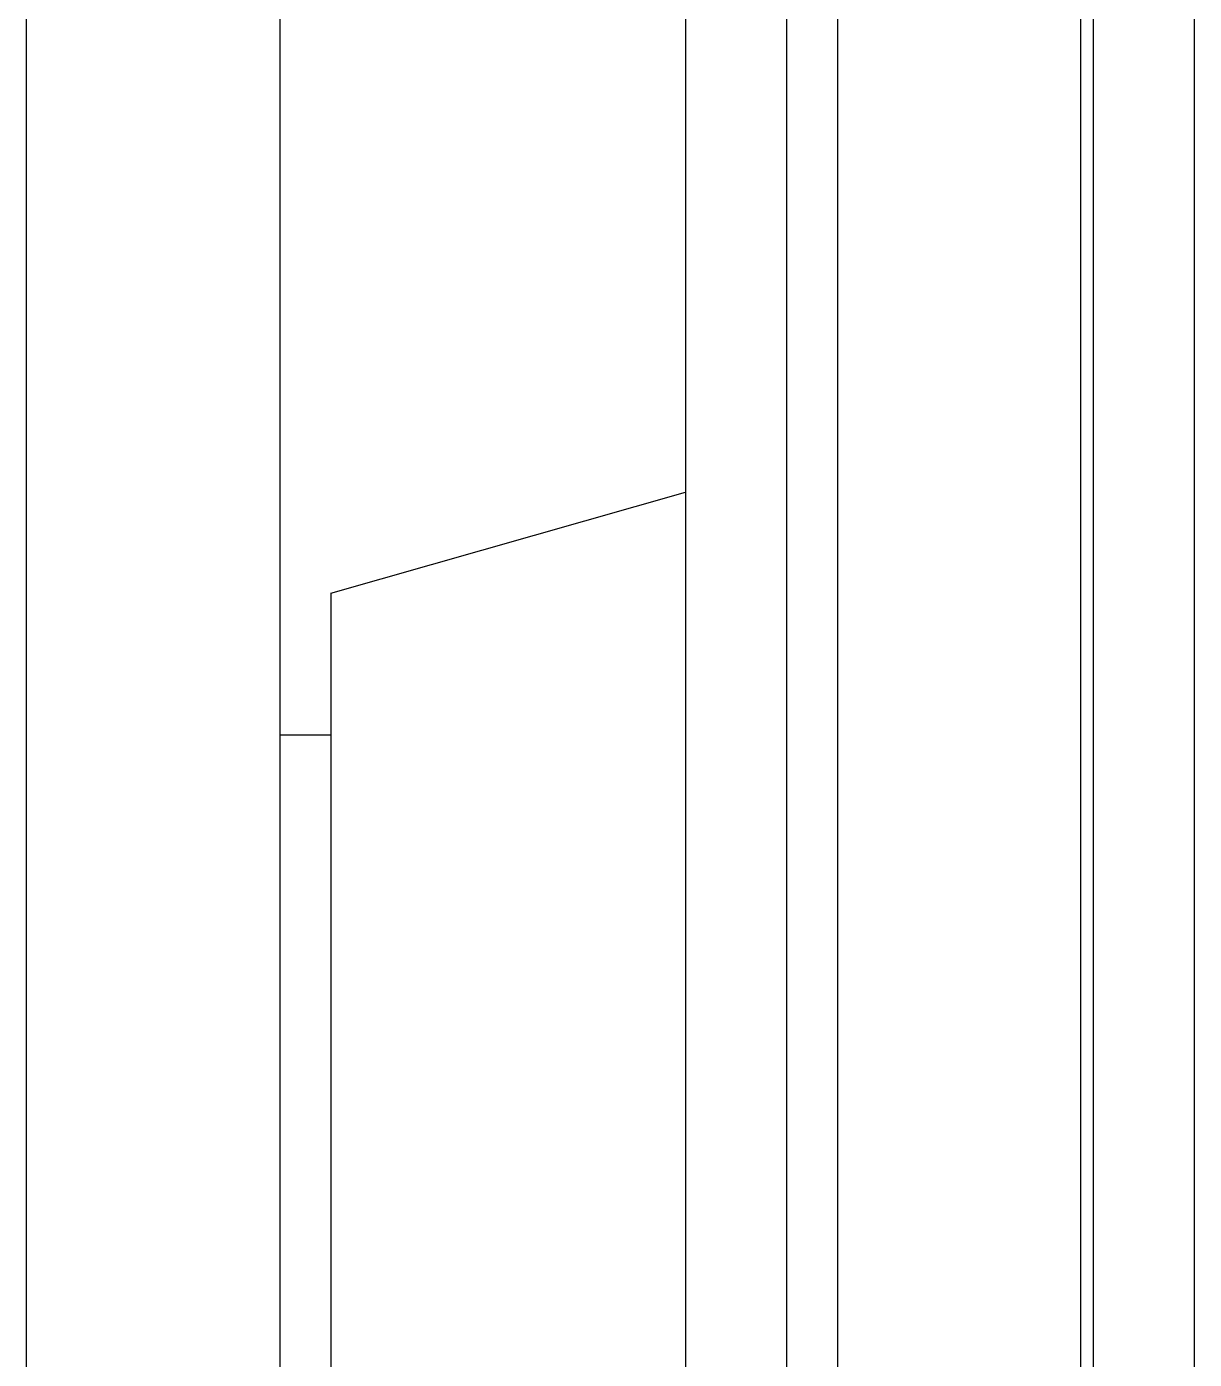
# Paper-space layout '2 DOOR PANEL LAYOUT - A1 Sheet' of a CAD drawing. Extents: x 50 to 825, y 22 to 486.
# Drawn here: x 423.4897 to 423.7896, y 323.024 to 323.3663 of the extents above; entities that cross this region are included whole.
import ezdxf

# ---------------------------------------------------------------- set-up
doc = ezdxf.new("R2010")
doc.units = 0
doc.layers.add('N-EQPM', color=3, linetype='Continuous', lineweight=25)

psp = doc.layouts.new('2 DOOR PANEL LAYOUT - A1 Sheet')

# ---------------------------------------------------------------- linework, layer by layer
at = {"layer": 'N-EQPM', "linetype": 'Continuous'}
for p, q in [((423.65893, 325.99213), (423.65893, 322.68651)), ((423.68496, 322.68651), (423.68496, 325.99213)), ((423.69797, 325.99213), (423.69797, 322.68651)), ((423.76044, 322.68651), (423.76044, 325.99213)), ((423.76362, 325.99213), (423.76362, 322.68651)), ((423.78962, 322.68651), (423.78962, 325.99213)), ((423.48973, 322.96246), (423.48973, 325.05495)), ((423.55482, 323.01707), (423.55482, 325.00044)), ((423.56783, 323.22075), (423.65893, 323.24668)), ((423.56783, 323.22075), (423.56783, 323.01707)), ((423.56783, 323.18431), (423.55482, 323.18431))]:
    psp.add_line(p, q, dxfattribs=at)

doc.saveas('drawing.dxf')
